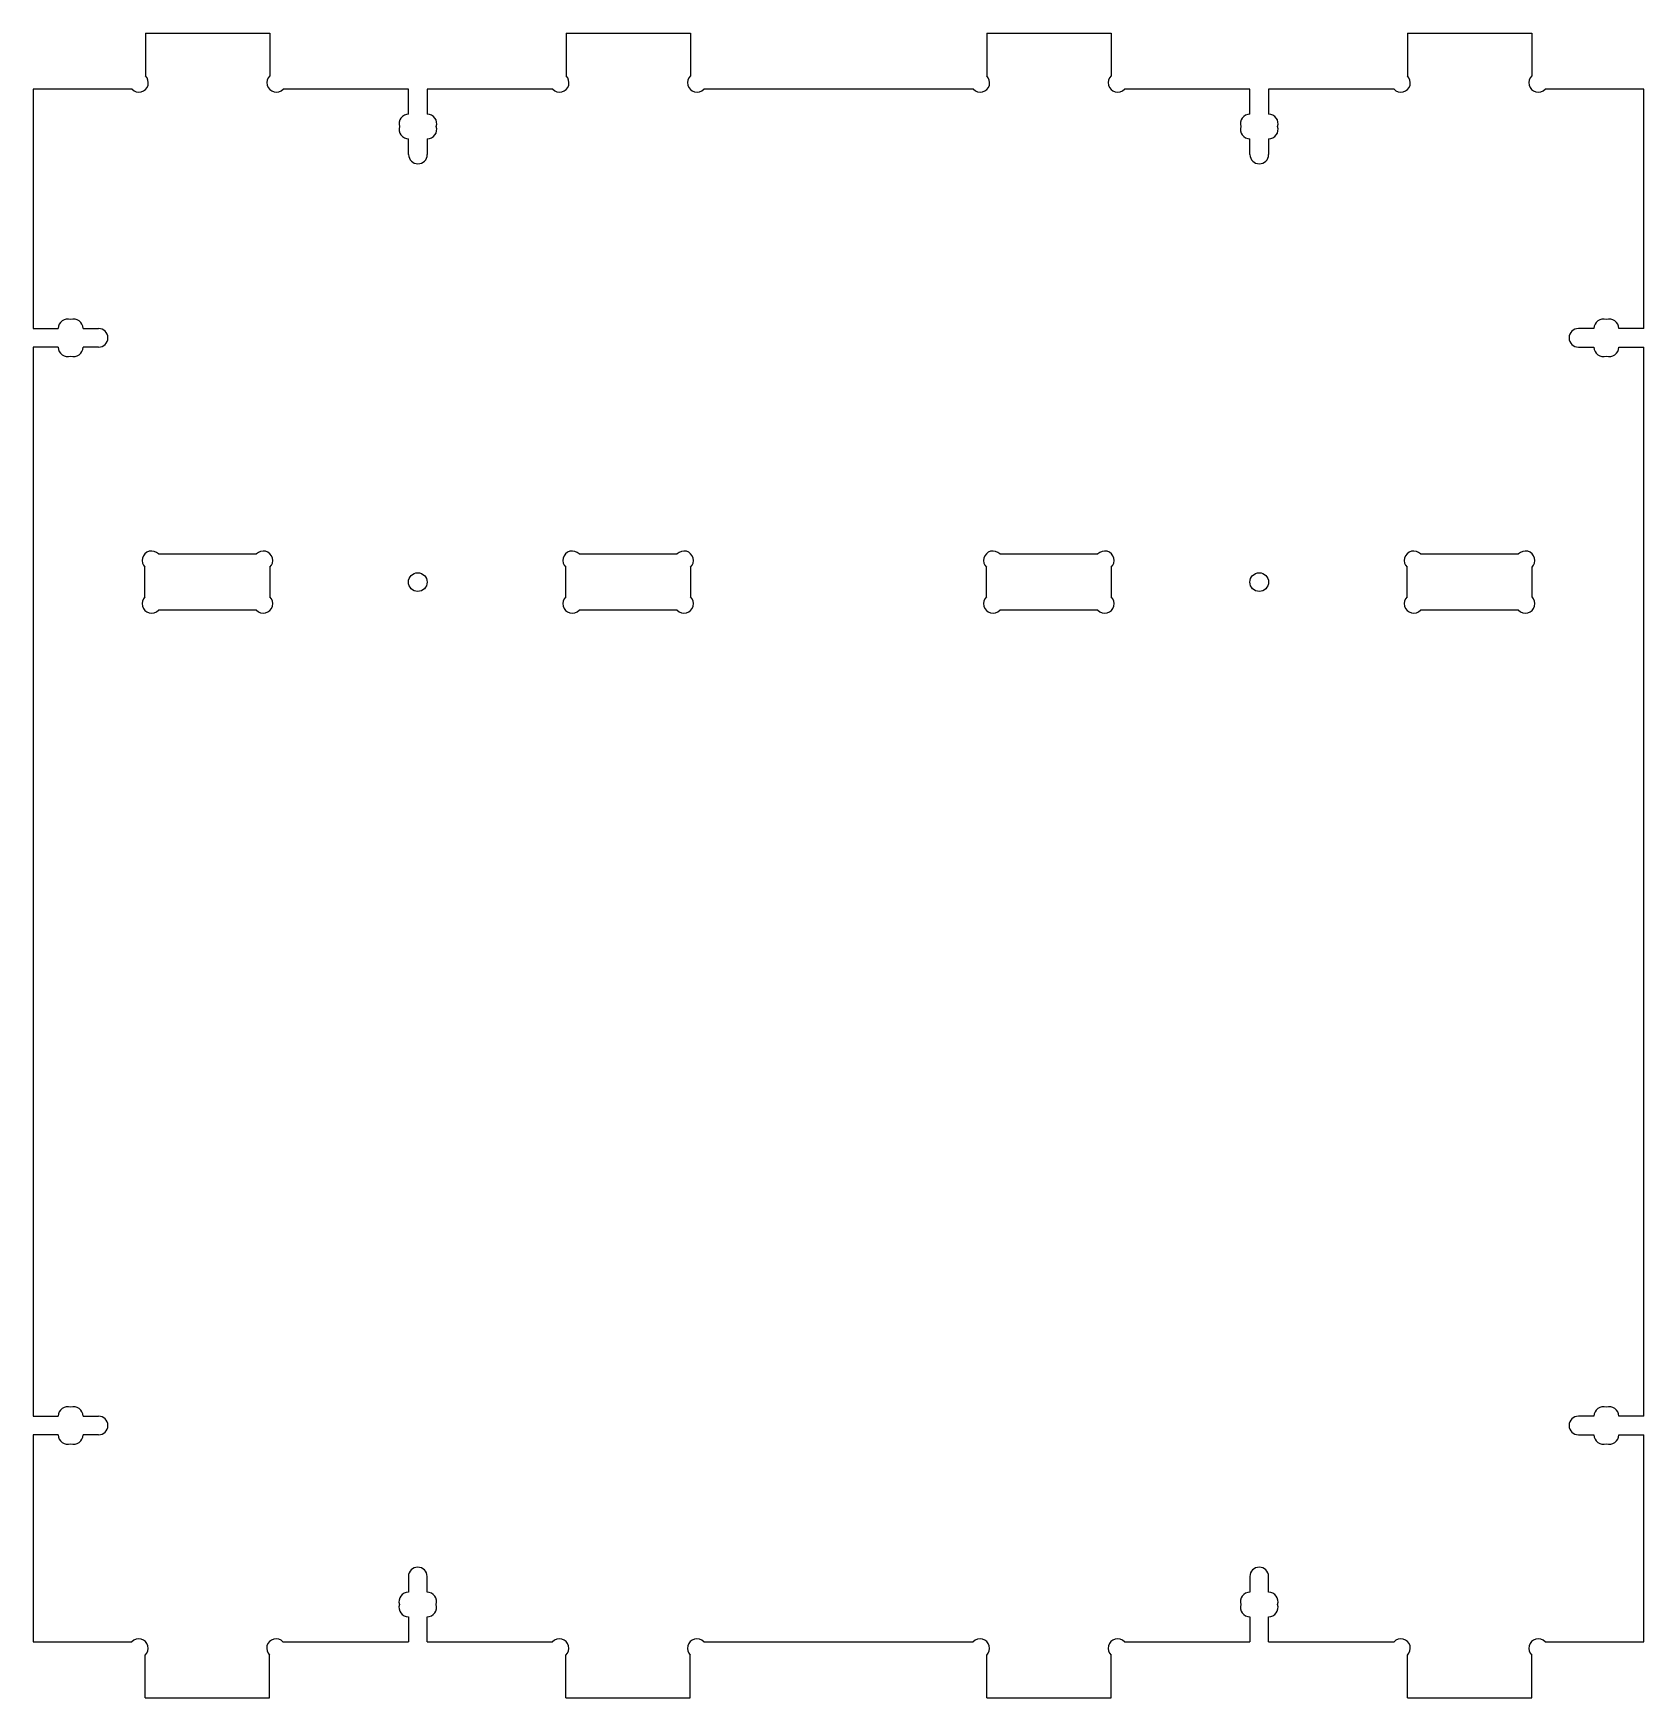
# Model space of a CAD drawing. Header units: millimetres. Extents: x 0 to 518, y 0 to 536.
import ezdxf

# ---------------------------------------------------------------- set-up
doc = ezdxf.new("R2010")
doc.units = ezdxf.units.MM
doc.layers.get('0').update_dxf_attribs({"linetype": 'CONTINUOUS'})

msp = doc.modelspace()

# ---------------------------------------------------------------- linework, layer by layer
for p, q in [((36.08, 535.6), (76.08, 535.6)), ((36.08, 535.6), (36.08, 521.91)), ((76.08, 535.6), (76.08, 521.91)), ((171.38, 535.6), (211.38, 535.6)), ((171.38, 535.6), (171.38, 521.91)), ((211.38, 535.6), (211.38, 521.91)), ((306.69, 535.6), (346.69, 535.6)), ((306.69, 535.6), (306.69, 521.91)), ((346.69, 535.6), (346.69, 521.91)), ((442, 535.6), (482, 535.6)), ((442, 535.6), (442, 521.91)), ((482, 535.6), (482, 521.91)), ((31.76, 517.6), (0, 517.6)), ((0, 517.6), (0, 440.6)), ((120.73, 517.6), (80.39, 517.6)), ((120.73, 509.59), (120.73, 517.6)), ((167.07, 517.6), (126.73, 517.6)), ((126.73, 517.6), (126.73, 509.59)), ((302.38, 517.6), (215.7, 517.6)), ((391.35, 517.6), (351, 517.6)), ((391.35, 509.59), (391.35, 517.6)), ((437.69, 517.6), (397.35, 517.6)), ((397.35, 517.6), (397.35, 509.59)), ((518, 517.6), (486.31, 517.6)), ((518, 440.6), (518, 517.6)), ((120.73, 496.6), (120.73, 501.61)), ((126.73, 501.61), (126.73, 496.6)), ((391.35, 496.6), (391.35, 501.61)), ((397.35, 501.61), (397.35, 496.6)), ((0, 440.6), (8.01, 440.6)), ((15.99, 440.6), (21, 440.6)), ((502.01, 440.6), (497, 440.6)), ((518, 440.6), (509.99, 440.6)), ((8.01, 434.6), (0, 434.6)), ((0, 434.6), (0, 90.6)), ((21, 434.6), (15.99, 434.6)), ((497, 434.6), (502.01, 434.6)), ((509.99, 434.6), (518, 434.6)), ((518, 90.6), (518, 434.6)), ((40.24, 368.07), (71.76, 368.07)), ((175.57, 368.07), (207.1, 368.07)), ((310.9, 368.07), (342.43, 368.07)), ((446.24, 368.07), (477.76, 368.07)), ((35.92, 354.24), (35.92, 363.76)), ((76.08, 363.76), (76.08, 354.24)), ((171.26, 354.24), (171.26, 363.76)), ((211.41, 363.76), (211.41, 354.24)), ((306.59, 354.24), (306.59, 363.76)), ((346.74, 363.76), (346.74, 354.24)), ((441.93, 354.24), (441.93, 363.76)), ((482.07, 363.76), (482.07, 354.24)), ((71.76, 349.93), (40.24, 349.93)), ((207.1, 349.93), (175.57, 349.93)), ((342.43, 349.93), (310.9, 349.93)), ((477.76, 349.93), (446.24, 349.93)), ((0, 90.6), (8.01, 90.6)), ((15.99, 90.6), (21, 90.6)), ((502.01, 90.6), (497, 90.6)), ((518, 90.6), (509.99, 90.6)), ((8.01, 84.6), (0, 84.6)), ((0, 84.6), (0, 18)), ((21, 84.6), (15.99, 84.6)), ((497, 84.6), (502.01, 84.6)), ((509.99, 84.6), (518, 84.6)), ((518, 18), (518, 84.6)), ((120.67, 39), (120.67, 33.99)), ((126.67, 33.99), (126.67, 39)), ((391.33, 39), (391.33, 33.99)), ((397.33, 33.99), (397.33, 39)), ((120.67, 26.01), (120.67, 18)), ((126.67, 18), (126.67, 26.01)), ((391.33, 26.01), (391.33, 18)), ((397.33, 18), (397.33, 26.01)), ((0, 18), (31.69, 18)), ((80.31, 18), (120.67, 18)), ((126.67, 18), (167.02, 18)), ((215.65, 18), (302.35, 18)), ((350.98, 18), (391.33, 18)), ((397.33, 18), (437.69, 18)), ((486.31, 18), (518, 18)), ((36, 0), (36, 13.69)), ((76, 0), (76, 13.69)), ((171.33, 0), (171.33, 13.69)), ((211.33, 0), (211.33, 13.69)), ((306.67, 0), (306.67, 13.69)), ((346.67, 0), (346.67, 13.69)), ((442, 0), (442, 13.69)), ((482, 0), (482, 13.69)), ((36, 0), (76, 0)), ((171.33, 0), (211.33, 0)), ((306.67, 0), (346.67, 0)), ((442, 0), (482, 0))]:
    msp.add_line(p, q)
for centre in [(123.67, 359), (394.33, 359)]:
    msp.add_circle(centre, 3)
for centre, radius, start, end in [((33.95, 519.72), 3.05, 224.0683, 45.9317), ((78.2, 519.72), 3.05, 134.0683, 315.9317), ((169.26, 519.72), 3.05, 224.0683, 45.9317), ((213.5, 519.72), 3.05, 134.0683, 315.9317), ((304.57, 519.72), 3.05, 224.0683, 45.9317), ((348.81, 519.72), 3.05, 134.0683, 315.9317), ((439.88, 519.72), 3.05, 224.0683, 45.9317), ((484.12, 519.72), 3.05, 134.0683, 315.9317), ((120.74, 506.54), 3.05, 90.1254, 198.0162), ((126.72, 506.54), 3.05, 341.9838, 89.8746), ((391.35, 506.54), 3.05, 90.1254, 198.0162), ((397.34, 506.54), 3.05, 341.9838, 89.8746), ((120.74, 504.66), 3.05, 161.9838, 269.8746), ((126.72, 504.66), 3.05, 270.1254, 18.0162), ((391.35, 504.66), 3.05, 161.9838, 269.8746), ((397.34, 504.66), 3.05, 270.1254, 18.0162), ((123.73, 496.6), 3, 180, 0), ((394.35, 496.6), 3, 180, 0), ((11.06, 440.59), 3.05, 71.9838, 179.8746), ((12.94, 440.59), 3.05, 0.1254, 108.0162), ((21, 437.6), 3, 270, 90), ((497, 437.6), 3, 90, 270), ((505.06, 440.59), 3.05, 71.9838, 179.8746), ((506.94, 440.59), 3.05, 0.1254, 108.0162), ((11.06, 434.61), 3.05, 180.1254, 288.0162), ((12.94, 434.61), 3.05, 251.9838, 359.8746), ((505.06, 434.61), 3.05, 180.1254, 288.0162), ((506.94, 434.61), 3.05, 251.9838, 359.8746), ((38.05, 365.95), 3.05, 44.0683, 225.9317), ((73.95, 365.95), 3.05, 314.0683, 135.9317), ((173.38, 365.95), 3.05, 44.0683, 225.9317), ((209.29, 365.95), 3.05, 314.0683, 135.9317), ((308.71, 365.95), 3.05, 44.0683, 225.9317), ((344.62, 365.95), 3.05, 314.0683, 135.9317), ((444.05, 365.95), 3.05, 44.0683, 225.9317), ((479.95, 365.95), 3.05, 314.0683, 135.9317), ((38.05, 352.05), 3.05, 134.0683, 315.9317), ((73.95, 352.05), 3.05, 224.0683, 45.9317), ((173.38, 352.05), 3.05, 134.0683, 315.9317), ((209.29, 352.05), 3.05, 224.0683, 45.9317), ((308.71, 352.05), 3.05, 134.0683, 315.9317), ((344.62, 352.05), 3.05, 224.0683, 45.9317), ((444.05, 352.05), 3.05, 134.0683, 315.9317), ((479.95, 352.05), 3.05, 224.0683, 45.9317), ((11.06, 90.59), 3.05, 71.9838, 179.8746), ((12.94, 90.59), 3.05, 0.1254, 108.0162), ((505.06, 90.59), 3.05, 71.9838, 179.8746), ((506.94, 90.59), 3.05, 0.1254, 108.0162), ((21, 87.6), 3, 270, 90), ((497, 87.6), 3, 90, 270), ((11.06, 84.61), 3.05, 180.1254, 288.0162), ((12.94, 84.61), 3.05, 251.9838, 359.8746), ((505.06, 84.61), 3.05, 180.1254, 288.0162), ((506.94, 84.61), 3.05, 251.9838, 359.8746), ((123.67, 39), 3, 0, 180), ((394.33, 39), 3, 0, 180), ((120.67, 30.94), 3.05, 90.1254, 198.0162), ((126.66, 30.94), 3.05, 341.9838, 89.8746), ((391.34, 30.94), 3.05, 90.1254, 198.0162), ((397.33, 30.94), 3.05, 341.9838, 89.8746), ((120.67, 29.06), 3.05, 161.9838, 269.8746), ((126.66, 29.06), 3.05, 270.1254, 18.0162), ((391.34, 29.06), 3.05, 161.9838, 269.8746), ((397.33, 29.06), 3.05, 270.1254, 18.0162), ((33.88, 15.88), 3.05, 314.0683, 135.9317), ((78.12, 15.88), 3.05, 44.0683, 225.9317), ((169.21, 15.88), 3.05, 314.0683, 135.9317), ((213.45, 15.88), 3.05, 44.0683, 225.9317), ((304.55, 15.88), 3.05, 314.0683, 135.9317), ((348.79, 15.88), 3.05, 44.0683, 225.9317), ((439.88, 15.88), 3.05, 314.0683, 135.9317), ((484.12, 15.88), 3.05, 44.0683, 225.9317)]:
    msp.add_arc(centre, radius, start, end)

doc.saveas('drawing.dxf')
